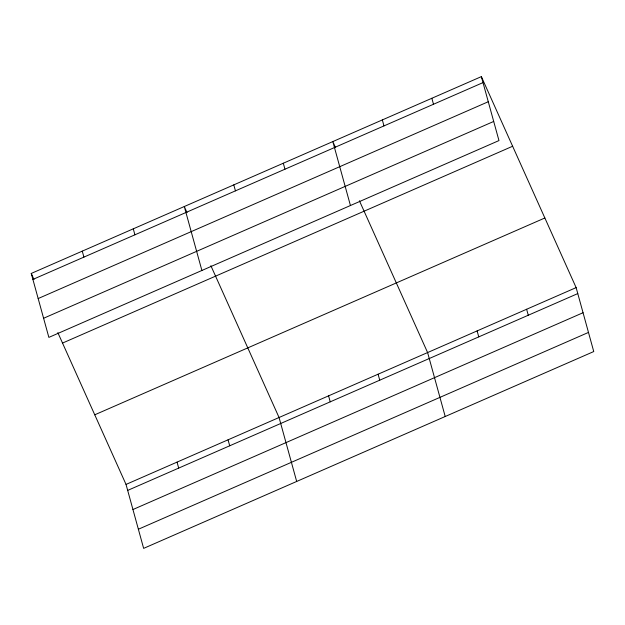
<?xml version="1.0" encoding="UTF-8"?>
<svg xmlns="http://www.w3.org/2000/svg" width="625" height="625" viewBox="0 0 625 625"><rect width="100%" height="100%" fill="white"/><g stroke="black" fill="none" stroke-linecap="round" stroke-linejoin="round"><path stroke-width="0.94" d="M481.359 76.625L498.969 140.578L48.867 337.391L31.25 273.445L481.359 76.625L576.133 287.609L593.75 351.555L143.641 548.375L126.031 484.422L57.836 332.625M32.898 279.422L483 82.609M38.164 298.555L488.273 101.734M43.594 318.266L493.703 121.445M62.523 343.07L512.633 146.25M94.75 414.805L544.859 217.984M126.031 484.422L576.133 287.609M127.68 490.406L577.781 293.586M132.945 509.531L583.055 312.719M138.375 529.242L588.484 332.422M335.555 147.672L332.82 141.578L350.438 205.523M359.406 200.758L427.602 352.555L445.211 416.508M187.023 212.617L184.289 206.523L201.898 270.477M210.875 265.711L279.062 417.508L296.68 481.453M31.25 273.445L33.984 279.539M526.625 309.258L528.273 315.234M431.844 98.281L433.492 104.258M477.109 330.906L478.758 336.883M382.336 119.93L383.977 125.906M378.086 374.203L379.734 380.188M283.312 163.227L284.953 169.203M328.578 395.859L330.227 401.836M233.797 184.875L235.445 190.859M228.055 439.812L229.703 445.789M133.273 228.836L134.922 234.812M177.039 462.117L178.688 468.094M82.266 251.141L83.906 257.117"/></g></svg>
